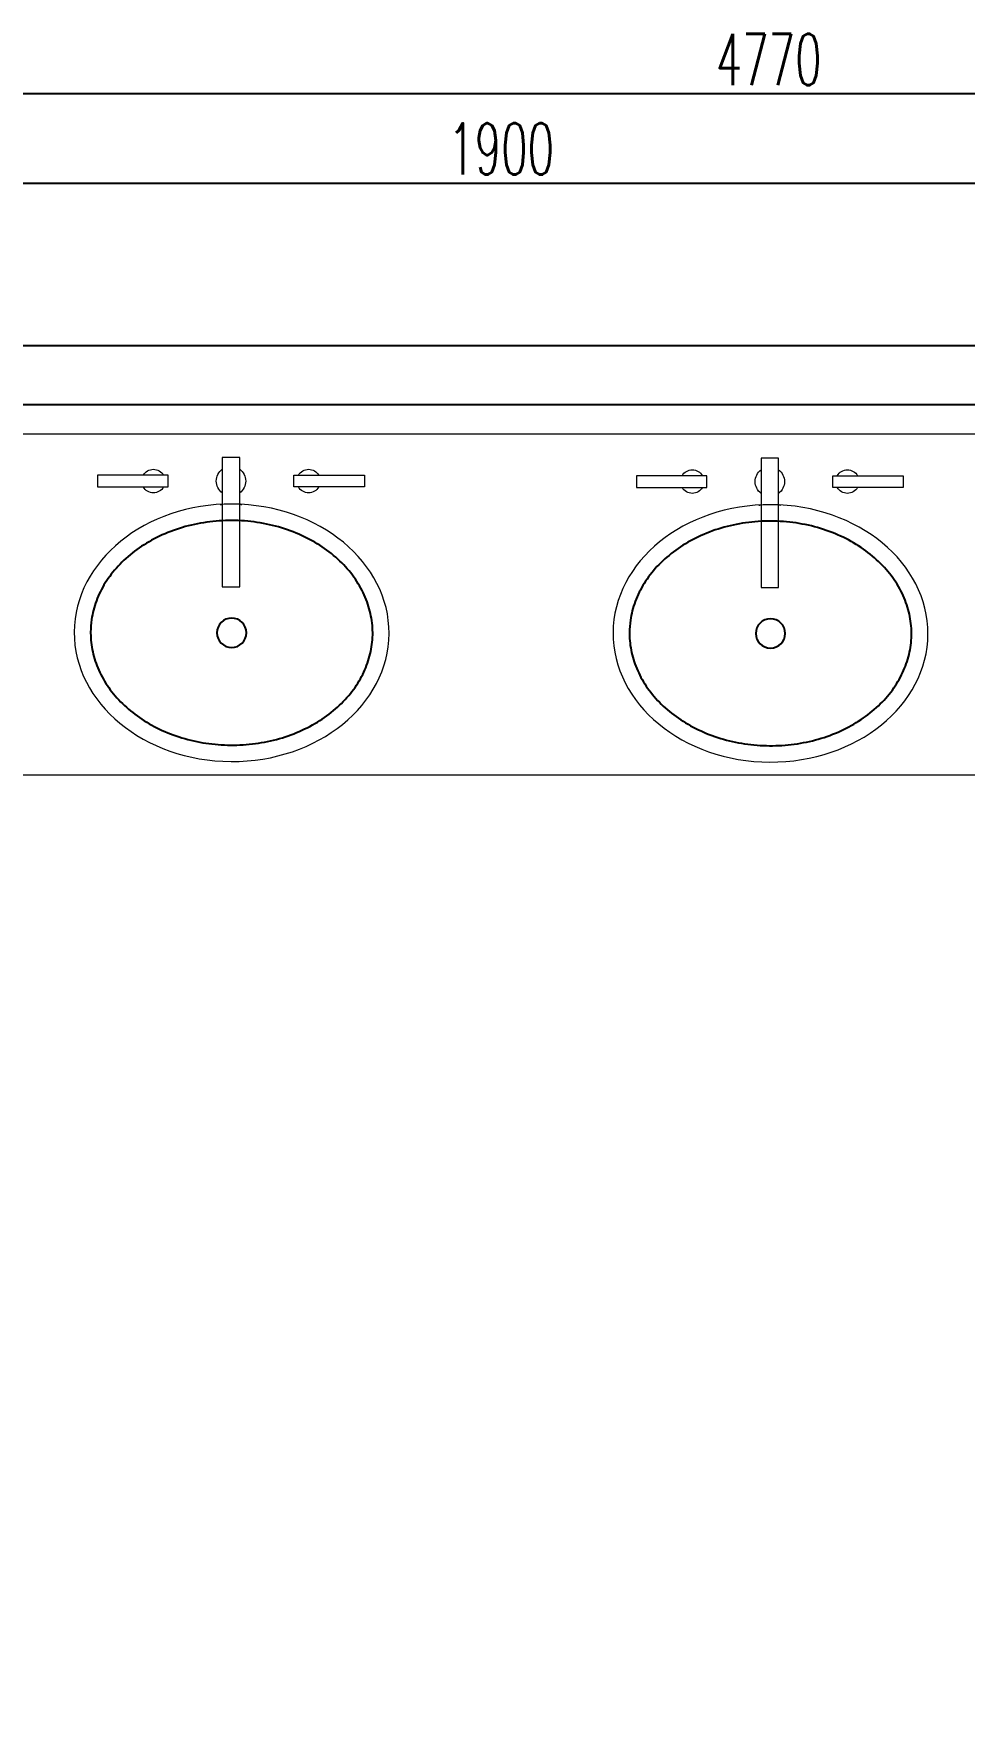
# Model space of a CAD drawing. Header units: inches. Extents: x 24920 to 61775, y 10942 to 38819.
# Drawn here: x 32047 to 33631, y 12422 to 15295 of the extents above; entities that cross this region are included whole.
import ezdxf

# ---------------------------------------------------------------- set-up
doc = ezdxf.new("R2010")
doc.units = ezdxf.units.IN
doc.header["$MEASUREMENT"] = 0
doc.header["$PDMODE"] = 1
for name, color, linetype in [('01-wall-new', 2, 'Continuous'), ('01TOILET', 4, 'Continuous'), ('01装饰线', 6, 'Continuous')]:
    doc.layers.add(name, color=color, linetype=linetype)
doc.styles.add('DIM', font='simplex.shx', dxfattribs={"width": 0.6, "bigfont": 'extfont.shx'})
doc.dimstyles.new('1比25', dxfattribs={"dimscale": 25, "dimtxt": 3.5, "dimasz": 1, "dimexe": 1, "dimexo": 1, "dimgap": 0.6, "dimtad": 1, "dimdec": 0, "dimrnd": 5, "dimzin": 0, "dimdsep": 46, "dimtxsty": 'DIM', "dimblk": 'ARCHTICK', "dimcen": 0.09, "dimdle": 1, "dimclrd": 1, "dimclre": 1, "dimclrt": 1, "dimadec": 0, "dimazin": 0, "dimtfac": 1, "dimtdec": 0, "dimtix": 1, "dimtmove": 2, "dimatfit": 3, "dimldrblk": '引线箭头（自定义）', "dimfxl": 0, "dimtolj": 1, "dimtzin": 0, "dimarcsym": 0})

# ---------------------------------------------------------------- blocks, each defined once
blk = doc.blocks.new('A$C0F397F8A')
at = {"layer": '01TOILET', "color": 8, "lineweight": 15}
for p, q in [((-268.3, 228.1), (-248.3, 228.1)), ((-268.3, 108.1), (-268.3, 228.1)), ((-248.3, 228.1), (-248.3, 108.1)), ((-248.3, 108.1), (-268.3, 108.1)), ((-298.3, -13.9), (-298.3, 16.1)), ((-298.3, 16.1), (-78.3, 16.1)), ((-78.3, 16.1), (-78.3, -13.9)), ((-78.3, -13.9), (-298.3, -13.9)), ((-248.3, -105.9), (-268.3, -105.9)), ((-268.3, -105.9), (-268.3, -225.9)), ((-248.3, -225.9), (-248.3, -105.9)), ((-268.3, -225.9), (-248.3, -225.9))]:
    blk.add_line(p, q, dxfattribs=at)
at = {"layer": '01TOILET', "color": 8}
blk.add_circle((0, 0), 25, dxfattribs=at)
at = {"layer": '01TOILET', "color": 8, "lineweight": 15}
for centre, radius, start, end in [((-258.3, 133.1), 20, 120, 240), ((-258.3, 133.1), 20, 300, 60), ((-258.3, 1.1), 25, 36.8699, 143.1301), ((80.8, 0), 299.8, 176.2428, 176.9128), ((-258.3, 1.1), 25, 216.8699, 323.1301), ((80.8, 0), 299.8, 182.6478, 183.3175), ((-258.3, -130.9), 20, 120, 240), ((-258.3, -130.9), 20, 300, 60)]:
    blk.add_arc(centre, radius, start, end, dxfattribs=at)
at = {"layer": '01TOILET', "color": 2, "lineweight": 15}
blk.add_ellipse((0, 0), major_axis=(-1.3, 267.9), ratio=0.817739, dxfattribs=at)
at = {"layer": '01TOILET', "color": 8}
blk.add_open_spline([(-1.2, 240), (-8.3, 240), (-15.4, 239.4), (-33.2, 236.8), (-44, 234.1), (-65, 226.2), (-75.2, 221.2), (-95, 208.8), (-104.6, 201.5), (-122.6, 184.8), (-131, 175.4), (-146.6, 154.9), (-153.6, 143.7), (-166.1, 119.8), (-171.5, 107.1), (-180.5, 80.7), (-184, 67), (-189, 39), (-190.5, 24.6), (-191.5, -4.1), (-190.9, -18.6), (-187.7, -47.1), (-185.1, -61.1), (-177.9, -88.4), (-173.3, -101.7), (-162.3, -126.8), (-156, -138.8), (-141.8, -161), (-133.9, -171.3), (-116.9, -189.9), (-107.8, -198.2), (-88.7, -212.7), (-78.7, -218.8), (-58.1, -228.8), (-47.6, -232.7), (-26.2, -238), (-15.3, -239.6), (6.4, -240.3), (17.3, -239.4), (38.6, -235.5), (49.1, -232.4), (69.6, -224), (79.6, -218.7), (98.9, -206), (108.1, -198.5), (125.5, -181.6), (133.7, -172.2), (148.7, -151.6), (155.5, -140.5), (167.5, -116.8), (172.6, -104.3), (181.2, -78.2), (184.5, -64.7), (189.3, -37.1), (190.7, -23), (191.4, 5.3), (190.8, 19.5), (187.6, 47.5), (185, 61.3), (178, 88.1), (173.5, 101.1), (162.8, 125.9), (156.6, 137.7), (142.7, 159.6), (135.1, 169.8), (118.5, 188.3), (109.6, 196.6), (91, 211.1), (81.2, 217.3), (61.1, 227.5), (50.8, 231.6), (29.8, 237.3), (19.2, 239.1), (5.3, 239.9), (2.1, 240), (-1.2, 240)], degree=3, knots=[0, 0, 0, 0, 0.115303, 0.115303, 0.291535, 0.291535, 0.467766, 0.467766, 0.643998, 0.643998, 0.82023, 0.82023, 0.996461, 0.996461, 1.172693, 1.172693, 1.348924, 1.348924, 1.525156, 1.525156, 1.701387, 1.701387, 1.877619, 1.877619, 2.053851, 2.053851, 2.230082, 2.230082, 2.406314, 2.406314, 2.582545, 2.582545, 2.758777, 2.758777, 2.935009, 2.935009, 3.11124, 3.11124, 3.287472, 3.287472, 3.460608, 3.460608, 3.633745, 3.633745, 3.806882, 3.806882, 3.980018, 3.980018, 4.153155, 4.153155, 4.326292, 4.326292, 4.499428, 4.499428, 4.672565, 4.672565, 4.845701, 4.845701, 5.018838, 5.018838, 5.191975, 5.191975, 5.365111, 5.365111, 5.538248, 5.538248, 5.711385, 5.711385, 5.884521, 5.884521, 6.057658, 6.057658, 6.230795, 6.230795, 6.283185, 6.283185, 6.283185, 6.283185], dxfattribs=at)
blk = doc.blocks.new('_ArchTick')
at = {"color": 0, "linetype": 'ByBlock', "const_width": 0.4}
blk.add_lwpolyline([(-0.5, -0.5), (0.5, 0.5)], dxfattribs=at)
blk = doc.blocks.new('*D1355')
at = {"color": 1, "lineweight": -2, "transparency": 16777216}
for p, q in [((-23362.1, 16902.8), (-23362.1, 17077.8)), ((-21461.6, 16902.8), (-21461.6, 17077.8)), ((-21436.6, 17052.8), (-23387.1, 17052.8))]:
    blk.add_line(p, q, dxfattribs=at)
at = {"layer": 'Defpoints', "color": 0, "transparency": 16777216}
for p in [(-23362.1, 17052.8), (-23362.1, 16046.4), (-21461.6, 15987.8)]:
    blk.add_point(p, dxfattribs=at)
at = {"color": 1, "lineweight": -2, "transparency": 16777216, "xscale": 25, "yscale": 25, "zscale": 25, "rotation": 180}
blk.add_blockref('_ArchTick', (-23362.1, 17052.8), dxfattribs=at)
at = {"color": 1, "lineweight": -2, "transparency": 16777216, "xscale": 25, "yscale": 25, "zscale": 25}
blk.add_blockref('_ArchTick', (-21461.6, 17052.8), dxfattribs=at)
at = {"color": 1, "transparency": 16777216, "insert": (-22411.8, 17111.6), "char_height": 87.5, "attachment_point": 5, "style": 'DIM'}
blk.add_mtext('\\A1;1900', dxfattribs=at)
blk = doc.blocks.new('引线箭头（自定义）')
at = {"linetype": 'ByBlock', "lineweight": -2}
h = blk.add_hatch(color=8, dxfattribs=at)
h.dxf.hatch_style = 1
h.paths.add_polyline_path([(-1.2, -0.96), (-0.31, 0), (-1.2, 0.96), (-0.91, 1.21), (0, 0), (-0.91, -1.21)])
at = {"color": 0, "linetype": 'ByBlock', "lineweight": -2}
blk.add_line((-0.31, 0), (-4.75, 0), dxfattribs=at)
blk.add_lwpolyline([(-1.2, -0.96), (-0.31, 0), (-1.2, 0.96), (-0.91, 1.21), (0, 0), (-0.91, -1.21)], close=True, dxfattribs=at)
blk = doc.blocks.new('*D1366')
at = {"color": 1, "lineweight": -2, "transparency": 16777216}
for p, q in [((-24341.6, 17055.1), (-24341.6, 17230.1)), ((-19571.5, 17055.1), (-19571.5, 17230.1)), ((-19546.5, 17205.1), (-24366.6, 17205.1))]:
    blk.add_line(p, q, dxfattribs=at)
at = {"layer": 'Defpoints', "color": 0, "transparency": 16777216}
for p in [(-24341.6, 17205.1), (-24341.6, 16902.8), (-19571.5, 16902.8)]:
    blk.add_point(p, dxfattribs=at)
at = {"color": 1, "lineweight": -2, "transparency": 16777216, "xscale": 25, "yscale": 25, "zscale": 25, "rotation": 180}
blk.add_blockref('_ArchTick', (-24341.6, 17205.1), dxfattribs=at)
at = {"color": 1, "lineweight": -2, "transparency": 16777216, "xscale": 25, "yscale": 25, "zscale": 25}
blk.add_blockref('_ArchTick', (-19571.5, 17205.1), dxfattribs=at)
at = {"color": 1, "transparency": 16777216, "insert": (-21956.6, 17263.8), "char_height": 87.5, "attachment_point": 5, "style": 'DIM'}
blk.add_mtext('\\A1;4770', dxfattribs=at)
blk = doc.blocks.new('A$C43eeee79')
at = {"layer": '01-wall-new', "color": 4, "ltscale": 5}
for p, q in [((3498.6, 3269.9), (298.7, 3269.9)), ((399.4, 3169.9), (3378.6, 3169.9))]:
    blk.add_line(p, q, dxfattribs=at)
at = {"layer": '01TOILET', "color": 2, "lineweight": 15, "flags": 128}
blk.add_lwpolyline([(3328.7, 3119.9), (1428.6, 3119.9), (1428.6, 2539.9), (3329, 2539.9), (3328.7, 3119.9)], dxfattribs=at)
at = {"layer": '01装饰线', "color": 3, "linetype": 'Continuous', "lineweight": 13, "flags": 128}
blk.add_lwpolyline([(5219.1, 1731.4), (5219.2, 2481.3), (3329.1, 2481.3), (3328.7, 3119.9), (749.1, 3119.9, 0.414214), (449.1, 2819.9), (449.1, 750), (1379.1, 750)], format="xyb", dxfattribs=at)
at = {"layer": '01TOILET', "lineweight": 15, "xscale": -1, "rotation": 90}
for p in [(1920.2, 2781.6), (2837.2, 2780.6)]:
    blk.add_blockref('A$C0F397F8A', p, dxfattribs=at)
for base, p1, p2, picture, middle, set_off in [((449.1, 3698.6), (5219.2, 3396.3), (449.1, 3396.3), '*D1366', (2834.1, 3757.3), (24790.7, -13506.5)), ((1428.6462, 3546.3437), (3329.0712, 2481.3314), (1428.6462, 2539.9405), '*D1355', (2378.8587, 3605.0937), (24790.6963, -13506.4735))]:
    dim = blk.add_linear_dim(base=base, p1=p1, p2=p2, dimstyle='1比25')
    dim.commit()
    dim.dimension.update_dxf_attribs({"geometry": picture, "text_midpoint": middle, "insert": set_off})

msp = doc.modelspace()

# ---------------------------------------------------------------- block references
msp.add_blockref('A$C43eeee79', (30463.9, 11494.3))

doc.saveas('drawing.dxf')
